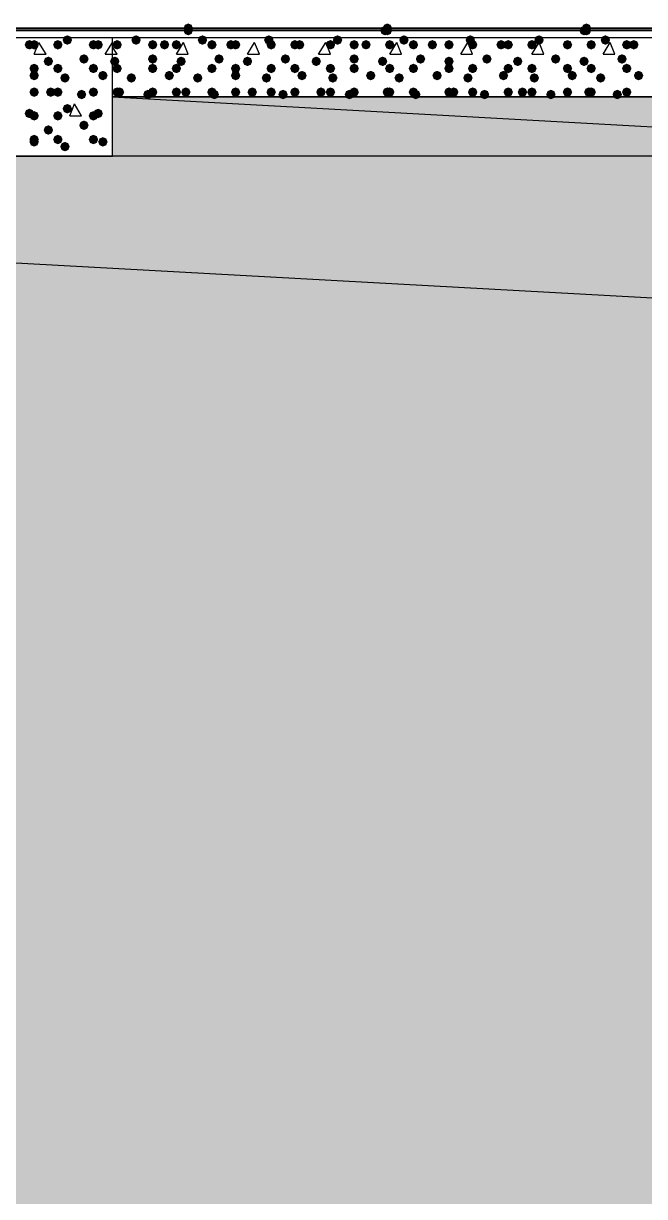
# Model space of a CAD drawing. Header units: millimetres. Extents: x 0 to 420, y 0 to 297.
# Drawn here: x 74.49 to 85.58, y 207.21 to 228.18 of the extents above; entities that cross this region are included whole.
import ezdxf

# ---------------------------------------------------------------- set-up
doc = ezdxf.new("R2010")
doc.units = ezdxf.units.MM
doc.layers.get('0').update_dxf_attribs({"linetype": 'CONTINUOUS'})

msp = doc.modelspace()

# ---------------------------------------------------------------- hatches: boundary and pattern name
at = {"true_color": 0x0000fe}
for points in [[(77.512333, 228.092), (77.487463, 228.032204), (77.427667, 228.007333), (77.367871, 228.032204), (77.343, 228.092), (77.367871, 228.151796), (77.427667, 228.176667), (77.487462, 228.151796)], [(81.068333, 228.092), (81.043463, 228.032204), (80.983667, 228.007333), (80.923871, 228.032204), (80.899, 228.092), (80.923871, 228.151796), (80.983667, 228.176667), (81.043462, 228.151796)], [(84.624333, 228.092), (84.599462, 228.032204), (84.539667, 228.007333), (84.479871, 228.032204), (84.455, 228.092), (84.479871, 228.151796), (84.539667, 228.176667), (84.599462, 228.151796)], [(77.512333, 228.049667), (77.487463, 227.989871), (77.427667, 227.965), (77.367871, 227.989871), (77.343, 228.049667), (77.367871, 228.109462), (77.427667, 228.134333), (77.487462, 228.109463)], [(77.512333, 228.049667), (77.487463, 227.989871), (77.427667, 227.965), (77.367871, 227.989871), (77.343, 228.049667), (77.367871, 228.109462), (77.427667, 228.134333), (77.487462, 228.109463)], [(77.512333, 228.049667), (77.487463, 227.989871), (77.427667, 227.965), (77.367871, 227.989871), (77.343, 228.049667), (77.367871, 228.109462), (77.427667, 228.134333), (77.487462, 228.109463)], [(81.026, 228.049667), (81.001129, 227.989871), (80.941333, 227.965), (80.881537, 227.989871), (80.856667, 228.049667), (80.881537, 228.109462), (80.941333, 228.134333), (81.001129, 228.109463)], [(81.068333, 228.049667), (81.043463, 227.989871), (80.983667, 227.965), (80.923871, 227.989871), (80.899, 228.049667), (80.923871, 228.109462), (80.983667, 228.134333), (81.043462, 228.109463)], [(81.068333, 228.049667), (81.043463, 227.989871), (80.983667, 227.965), (80.923871, 227.989871), (80.899, 228.049667), (80.923871, 228.109462), (80.983667, 228.134333), (81.043462, 228.109463)], [(84.582, 228.049667), (84.557129, 227.989871), (84.497333, 227.965), (84.437538, 227.989871), (84.412667, 228.049667), (84.437537, 228.109462), (84.497333, 228.134333), (84.557129, 228.109463)], [(84.582, 228.049667), (84.557129, 227.989871), (84.497333, 227.965), (84.437538, 227.989871), (84.412667, 228.049667), (84.437537, 228.109462), (84.497333, 228.134333), (84.557129, 228.109463)], [(84.624333, 228.049667), (84.599462, 227.989871), (84.539667, 227.965), (84.479871, 227.989871), (84.455, 228.049667), (84.479871, 228.109462), (84.539667, 228.134333), (84.599462, 228.109463)]]:
    msp.add_hatch(color=0, dxfattribs=at).paths.add_polyline_path(points, flags=0)
at = {"true_color": 0x000007}
h = msp.add_hatch(color=0, dxfattribs=at)
h.paths.add_polyline_path([(38.565667, 228.049667), (386.969, 228.049667)], flags=0)
h.paths.add_polyline_path([(386.969, 228.049667), (38.565667, 228.049667)], flags=0)
for points in [[(75.353333, 227.880333), (75.328463, 227.820537), (75.268667, 227.795667), (75.208871, 227.820537), (75.184, 227.880333), (75.208871, 227.940129), (75.268667, 227.965), (75.328462, 227.940129)], [(74.676, 227.795667), (74.651129, 227.735871), (74.591333, 227.711), (74.531537, 227.735871), (74.506667, 227.795667), (74.531537, 227.855462), (74.591333, 227.880333), (74.651129, 227.855463)], [(74.760667, 227.795667), (74.735796, 227.735871), (74.676, 227.711), (74.616204, 227.735871), (74.591333, 227.795667), (74.616204, 227.855462), (74.676, 227.880333), (74.735796, 227.855463)], [(75.184, 227.795667), (75.159129, 227.735871), (75.099333, 227.711), (75.039538, 227.735871), (75.014667, 227.795667), (75.039537, 227.855462), (75.099333, 227.880333), (75.159129, 227.855463)], [(75.819, 227.795667), (75.794129, 227.735871), (75.734333, 227.711), (75.674538, 227.735871), (75.649667, 227.795667), (75.674537, 227.855462), (75.734333, 227.880333), (75.794129, 227.855463)], [(75.903667, 227.795667), (75.878796, 227.735871), (75.819, 227.711), (75.759204, 227.735871), (75.734333, 227.795667), (75.759204, 227.855462), (75.819, 227.880333), (75.878796, 227.855463)], [(75.014667, 227.499333), (74.989796, 227.439537), (74.93, 227.414667), (74.870204, 227.439537), (74.845333, 227.499333), (74.870204, 227.559129), (74.93, 227.584), (74.989796, 227.559129)], [(75.649667, 227.541667), (75.624796, 227.481871), (75.565, 227.457), (75.505204, 227.481871), (75.480333, 227.541667), (75.505204, 227.601462), (75.565, 227.626333), (75.624796, 227.601463)], [(74.760667, 227.372333), (74.735796, 227.312537), (74.676, 227.287667), (74.616204, 227.312537), (74.591333, 227.372333), (74.616204, 227.432129), (74.676, 227.457), (74.735796, 227.432129)], [(74.760667, 227.245333), (74.735796, 227.185537), (74.676, 227.160667), (74.616204, 227.185537), (74.591333, 227.245333), (74.616204, 227.305129), (74.676, 227.33), (74.735796, 227.305129)], [(75.184, 227.372333), (75.159129, 227.312537), (75.099333, 227.287667), (75.039538, 227.312537), (75.014667, 227.372333), (75.039537, 227.432129), (75.099333, 227.457), (75.159129, 227.432129)], [(75.819, 227.372333), (75.794129, 227.312537), (75.734333, 227.287667), (75.674538, 227.312537), (75.649667, 227.372333), (75.674537, 227.432129), (75.734333, 227.457), (75.794129, 227.432129)], [(75.988333, 227.245333), (75.963463, 227.185537), (75.903667, 227.160667), (75.843871, 227.185537), (75.819, 227.245333), (75.843871, 227.305129), (75.903667, 227.33), (75.963462, 227.305129)], [(75.311, 227.203), (75.286129, 227.143204), (75.226333, 227.118333), (75.166537, 227.143204), (75.141667, 227.203), (75.166537, 227.262796), (75.226333, 227.287667), (75.286129, 227.262796)], [(74.760667, 226.949), (74.735796, 226.889204), (74.676, 226.864333), (74.616204, 226.889204), (74.591333, 226.949), (74.616204, 227.008796), (74.676, 227.033667), (74.735796, 227.008796)], [(75.057, 226.949), (75.032129, 226.889204), (74.972333, 226.864333), (74.912538, 226.889204), (74.887667, 226.949), (74.912537, 227.008796), (74.972333, 227.033667), (75.032129, 227.008796)], [(75.184, 226.949), (75.159129, 226.889204), (75.099333, 226.864333), (75.039538, 226.889204), (75.014667, 226.949), (75.039537, 227.008796), (75.099333, 227.033667), (75.159129, 227.008796)], [(75.607333, 226.906667), (75.582463, 226.846871), (75.522667, 226.822), (75.462871, 226.846871), (75.438, 226.906667), (75.462871, 226.966462), (75.522667, 226.991333), (75.582462, 226.966463)], [(75.819, 226.949), (75.794129, 226.889204), (75.734333, 226.864333), (75.674538, 226.889204), (75.649667, 226.949), (75.674537, 227.008796), (75.734333, 227.033667), (75.794129, 227.008796)], [(75.353333, 226.652667), (75.328463, 226.592871), (75.268667, 226.568), (75.208871, 226.592871), (75.184, 226.652667), (75.208871, 226.712462), (75.268667, 226.737333), (75.328462, 226.712463)], [(74.676, 226.568), (74.651129, 226.508204), (74.591333, 226.483333), (74.531537, 226.508204), (74.506667, 226.568), (74.531537, 226.627796), (74.591333, 226.652667), (74.651129, 226.627796)], [(74.760667, 226.525667), (74.735796, 226.465871), (74.676, 226.441), (74.616204, 226.465871), (74.591333, 226.525667), (74.616204, 226.585462), (74.676, 226.610333), (74.735796, 226.585463)], [(75.184, 226.525667), (75.159129, 226.465871), (75.099333, 226.441), (75.039538, 226.465871), (75.014667, 226.525667), (75.039537, 226.585462), (75.099333, 226.610333), (75.159129, 226.585463)], [(75.819, 226.525667), (75.794129, 226.465871), (75.734333, 226.441), (75.674538, 226.465871), (75.649667, 226.525667), (75.674537, 226.585462), (75.734333, 226.610333), (75.794129, 226.585463)], [(75.903667, 226.568), (75.878796, 226.508204), (75.819, 226.483333), (75.759204, 226.508204), (75.734333, 226.568), (75.759204, 226.627796), (75.819, 226.652667), (75.878796, 226.627796)], [(75.014667, 226.271667), (74.989796, 226.211871), (74.93, 226.187), (74.870204, 226.211871), (74.845333, 226.271667), (74.870204, 226.331462), (74.93, 226.356333), (74.989796, 226.331463)], [(75.649667, 226.356333), (75.624796, 226.296537), (75.565, 226.271667), (75.505204, 226.296537), (75.480333, 226.356333), (75.505204, 226.416129), (75.565, 226.441), (75.624796, 226.416129)], [(74.760667, 226.102333), (74.735796, 226.042537), (74.676, 226.017667), (74.616204, 226.042537), (74.591333, 226.102333), (74.616204, 226.162129), (74.676, 226.187), (74.735796, 226.162129)], [(74.760667, 226.06), (74.735796, 226.000204), (74.676, 225.975333), (74.616204, 226.000204), (74.591333, 226.06), (74.616204, 226.119796), (74.676, 226.144667), (74.735796, 226.119796)], [(75.184, 226.102333), (75.159129, 226.042537), (75.099333, 226.017667), (75.039538, 226.042537), (75.014667, 226.102333), (75.039537, 226.162129), (75.099333, 226.187), (75.159129, 226.162129)], [(75.311, 225.975333), (75.286129, 225.915537), (75.226333, 225.890667), (75.166537, 225.915537), (75.141667, 225.975333), (75.166537, 226.035129), (75.226333, 226.06), (75.286129, 226.035129)], [(75.819, 226.102333), (75.794129, 226.042537), (75.734333, 226.017667), (75.674538, 226.042537), (75.649667, 226.102333), (75.674537, 226.162129), (75.734333, 226.187), (75.794129, 226.162129)], [(75.988333, 226.06), (75.963463, 226.000204), (75.903667, 225.975333), (75.843871, 226.000204), (75.819, 226.06), (75.843871, 226.119796), (75.903667, 226.144667), (75.963462, 226.119796)]]:
    msp.add_hatch(color=0, dxfattribs=at).paths.add_polyline_path(points, flags=0)
at = {"true_color": 0x000008}
for points in [[(76.581, 227.880333), (76.556129, 227.820537), (76.496333, 227.795667), (76.436537, 227.820537), (76.411667, 227.880333), (76.436537, 227.940129), (76.496333, 227.965), (76.556129, 227.940129)], [(77.766333, 227.880333), (77.741462, 227.820537), (77.681667, 227.795667), (77.621871, 227.820537), (77.597, 227.880333), (77.621871, 227.940129), (77.681667, 227.965), (77.741462, 227.940129)], [(78.951667, 227.880333), (78.926796, 227.820537), (78.867, 227.795667), (78.807204, 227.820537), (78.782333, 227.880333), (78.807204, 227.940129), (78.867, 227.965), (78.926796, 227.940129)], [(80.179333, 227.880333), (80.154462, 227.820537), (80.094667, 227.795667), (80.034871, 227.820537), (80.01, 227.880333), (80.034871, 227.940129), (80.094667, 227.965), (80.154462, 227.940129)], [(81.364667, 227.880333), (81.339796, 227.820537), (81.28, 227.795667), (81.220204, 227.820537), (81.195333, 227.880333), (81.220204, 227.940129), (81.28, 227.965), (81.339796, 227.940129)], [(82.55, 227.880333), (82.525129, 227.820537), (82.465333, 227.795667), (82.405538, 227.820537), (82.380667, 227.880333), (82.405537, 227.940129), (82.465333, 227.965), (82.525129, 227.940129)], [(83.777667, 227.880333), (83.752796, 227.820537), (83.693, 227.795667), (83.633204, 227.820537), (83.608333, 227.880333), (83.633204, 227.940129), (83.693, 227.965), (83.752796, 227.940129)], [(84.963, 227.880333), (84.938129, 227.820537), (84.878333, 227.795667), (84.818537, 227.820537), (84.793667, 227.880333), (84.818537, 227.940129), (84.878333, 227.965), (84.938129, 227.940129)], [(76.242333, 227.795667), (76.217463, 227.735871), (76.157667, 227.711), (76.097871, 227.735871), (76.073, 227.795667), (76.097871, 227.855462), (76.157667, 227.880333), (76.217462, 227.855463)], [(76.877333, 227.795667), (76.852463, 227.735871), (76.792667, 227.711), (76.732871, 227.735871), (76.708, 227.795667), (76.732871, 227.855462), (76.792667, 227.880333), (76.852462, 227.855463)], [(77.089, 227.795667), (77.064129, 227.735871), (77.004333, 227.711), (76.944538, 227.735871), (76.919667, 227.795667), (76.944537, 227.855462), (77.004333, 227.880333), (77.064129, 227.855463)], [(77.300667, 227.795667), (77.275796, 227.735871), (77.216, 227.711), (77.156204, 227.735871), (77.131333, 227.795667), (77.156204, 227.855462), (77.216, 227.880333), (77.275796, 227.855463)], [(77.935667, 227.795667), (77.910796, 227.735871), (77.851, 227.711), (77.791204, 227.735871), (77.766333, 227.795667), (77.791204, 227.855462), (77.851, 227.880333), (77.910796, 227.855463)], [(78.274333, 227.795667), (78.249462, 227.735871), (78.189667, 227.711), (78.129871, 227.735871), (78.105, 227.795667), (78.129871, 227.855462), (78.189667, 227.880333), (78.249462, 227.855463)], [(78.359, 227.795667), (78.334129, 227.735871), (78.274333, 227.711), (78.214538, 227.735871), (78.189667, 227.795667), (78.214537, 227.855462), (78.274333, 227.880333), (78.334129, 227.855463)], [(78.994, 227.795667), (78.969129, 227.735871), (78.909333, 227.711), (78.849538, 227.735871), (78.824667, 227.795667), (78.849537, 227.855462), (78.909333, 227.880333), (78.969129, 227.855463)], [(79.417333, 227.795667), (79.392463, 227.735871), (79.332667, 227.711), (79.272871, 227.735871), (79.248, 227.795667), (79.272871, 227.855462), (79.332667, 227.880333), (79.392462, 227.855463)], [(79.502, 227.795667), (79.477129, 227.735871), (79.417333, 227.711), (79.357538, 227.735871), (79.332667, 227.795667), (79.357537, 227.855462), (79.417333, 227.880333), (79.477129, 227.855463)], [(80.052333, 227.795667), (80.027463, 227.735871), (79.967667, 227.711), (79.907871, 227.735871), (79.883, 227.795667), (79.907871, 227.855462), (79.967667, 227.880333), (80.027462, 227.855463)], [(80.475667, 227.795667), (80.450796, 227.735871), (80.391, 227.711), (80.331204, 227.735871), (80.306333, 227.795667), (80.331204, 227.855462), (80.391, 227.880333), (80.450796, 227.855463)], [(80.687333, 227.795667), (80.662463, 227.735871), (80.602667, 227.711), (80.542871, 227.735871), (80.518, 227.795667), (80.542871, 227.855462), (80.602667, 227.880333), (80.662462, 227.855463)], [(81.110667, 227.795667), (81.085796, 227.735871), (81.026, 227.711), (80.966204, 227.735871), (80.941333, 227.795667), (80.966204, 227.855462), (81.026, 227.880333), (81.085796, 227.855463)], [(81.534, 227.795667), (81.509129, 227.735871), (81.449333, 227.711), (81.389538, 227.735871), (81.364667, 227.795667), (81.389537, 227.855462), (81.449333, 227.880333), (81.509129, 227.855463)], [(81.872667, 227.795667), (81.847796, 227.735871), (81.788, 227.711), (81.728204, 227.735871), (81.703333, 227.795667), (81.728204, 227.855462), (81.788, 227.880333), (81.847796, 227.855463)], [(82.169, 227.795667), (82.144129, 227.735871), (82.084333, 227.711), (82.024538, 227.735871), (81.999667, 227.795667), (82.024537, 227.855462), (82.084333, 227.880333), (82.144129, 227.855463)], [(82.592333, 227.795667), (82.567463, 227.735871), (82.507667, 227.711), (82.447871, 227.735871), (82.423, 227.795667), (82.447871, 227.855462), (82.507667, 227.880333), (82.567462, 227.855463)], [(83.100333, 227.795667), (83.075463, 227.735871), (83.015667, 227.711), (82.955871, 227.735871), (82.931, 227.795667), (82.955871, 227.855462), (83.015667, 227.880333), (83.075462, 227.855463)], [(83.227333, 227.795667), (83.202463, 227.735871), (83.142667, 227.711), (83.082871, 227.735871), (83.058, 227.795667), (83.082871, 227.855462), (83.142667, 227.880333), (83.202462, 227.855463)], [(83.650667, 227.795667), (83.625796, 227.735871), (83.566, 227.711), (83.506204, 227.735871), (83.481333, 227.795667), (83.506204, 227.855462), (83.566, 227.880333), (83.625796, 227.855463)], [(84.285667, 227.795667), (84.260796, 227.735871), (84.201, 227.711), (84.141204, 227.735871), (84.116333, 227.795667), (84.141204, 227.855462), (84.201, 227.880333), (84.260796, 227.855463)], [(84.285667, 227.795667), (84.260796, 227.735871), (84.201, 227.711), (84.141204, 227.735871), (84.116333, 227.795667), (84.141204, 227.855462), (84.201, 227.880333), (84.260796, 227.855463)], [(84.709, 227.795667), (84.684129, 227.735871), (84.624333, 227.711), (84.564538, 227.735871), (84.539667, 227.795667), (84.564537, 227.855462), (84.624333, 227.880333), (84.684129, 227.855463)], [(85.344, 227.795667), (85.319129, 227.735871), (85.259333, 227.711), (85.199538, 227.735871), (85.174667, 227.795667), (85.199537, 227.855462), (85.259333, 227.880333), (85.319129, 227.855463)], [(85.471, 227.795667), (85.446129, 227.735871), (85.386333, 227.711), (85.326537, 227.735871), (85.301667, 227.795667), (85.326537, 227.855462), (85.386333, 227.880333), (85.446129, 227.855463)], [(76.2, 227.499333), (76.175129, 227.439537), (76.115333, 227.414667), (76.055538, 227.439537), (76.030667, 227.499333), (76.055537, 227.559129), (76.115333, 227.584), (76.175129, 227.559129)], [(76.877333, 227.541667), (76.852463, 227.481871), (76.792667, 227.457), (76.732871, 227.481871), (76.708, 227.541667), (76.732871, 227.601462), (76.792667, 227.626333), (76.852462, 227.601463)], [(77.385333, 227.499333), (77.360463, 227.439537), (77.300667, 227.414667), (77.240871, 227.439537), (77.216, 227.499333), (77.240871, 227.559129), (77.300667, 227.584), (77.360462, 227.559129)], [(78.062667, 227.541667), (78.037796, 227.481871), (77.978, 227.457), (77.918204, 227.481871), (77.893333, 227.541667), (77.918204, 227.601462), (77.978, 227.626333), (78.037796, 227.601463)], [(78.570667, 227.499333), (78.545796, 227.439537), (78.486, 227.414667), (78.426204, 227.439537), (78.401333, 227.499333), (78.426204, 227.559129), (78.486, 227.584), (78.545796, 227.559129)], [(79.248, 227.541667), (79.223129, 227.481871), (79.163333, 227.457), (79.103538, 227.481871), (79.078667, 227.541667), (79.103537, 227.601462), (79.163333, 227.626333), (79.223129, 227.601463)], [(79.798333, 227.499333), (79.773463, 227.439537), (79.713667, 227.414667), (79.653871, 227.439537), (79.629, 227.499333), (79.653871, 227.559129), (79.713667, 227.584), (79.773462, 227.559129)], [(80.475667, 227.541667), (80.450796, 227.481871), (80.391, 227.457), (80.331204, 227.481871), (80.306333, 227.541667), (80.331204, 227.601462), (80.391, 227.626333), (80.450796, 227.601463)], [(80.983667, 227.499333), (80.958796, 227.439537), (80.899, 227.414667), (80.839204, 227.439537), (80.814333, 227.499333), (80.839204, 227.559129), (80.899, 227.584), (80.958796, 227.559129)], [(81.661, 227.541667), (81.636129, 227.481871), (81.576333, 227.457), (81.516537, 227.481871), (81.491667, 227.541667), (81.516537, 227.601462), (81.576333, 227.626333), (81.636129, 227.601463)], [(82.169, 227.499333), (82.144129, 227.439537), (82.084333, 227.414667), (82.024538, 227.439537), (81.999667, 227.499333), (82.024537, 227.559129), (82.084333, 227.584), (82.144129, 227.559129)], [(82.846333, 227.541667), (82.821462, 227.481871), (82.761667, 227.457), (82.701871, 227.481871), (82.677, 227.541667), (82.701871, 227.601462), (82.761667, 227.626333), (82.821462, 227.601463)], [(83.396667, 227.499333), (83.371796, 227.439537), (83.312, 227.414667), (83.252204, 227.439537), (83.227333, 227.499333), (83.252204, 227.559129), (83.312, 227.584), (83.371796, 227.559129)], [(84.074, 227.541667), (84.049129, 227.481871), (83.989333, 227.457), (83.929538, 227.481871), (83.904667, 227.541667), (83.929537, 227.601462), (83.989333, 227.626333), (84.049129, 227.601463)], [(84.582, 227.499333), (84.557129, 227.439537), (84.497333, 227.414667), (84.437538, 227.439537), (84.412667, 227.499333), (84.437537, 227.559129), (84.497333, 227.584), (84.557129, 227.559129)], [(85.259333, 227.541667), (85.234462, 227.481871), (85.174667, 227.457), (85.114871, 227.481871), (85.09, 227.541667), (85.114871, 227.601462), (85.174667, 227.626333), (85.234462, 227.601463)], [(76.242333, 227.372333), (76.217463, 227.312537), (76.157667, 227.287667), (76.097871, 227.312537), (76.073, 227.372333), (76.097871, 227.432129), (76.157667, 227.457), (76.217462, 227.432129)], [(76.877333, 227.372333), (76.852463, 227.312537), (76.792667, 227.287667), (76.732871, 227.312537), (76.708, 227.372333), (76.732871, 227.432129), (76.792667, 227.457), (76.852462, 227.432129)], [(77.173667, 227.245333), (77.148796, 227.185537), (77.089, 227.160667), (77.029204, 227.185537), (77.004333, 227.245333), (77.029204, 227.305129), (77.089, 227.33), (77.148796, 227.305129)], [(77.300667, 227.372333), (77.275796, 227.312537), (77.216, 227.287667), (77.156204, 227.312537), (77.131333, 227.372333), (77.156204, 227.432129), (77.216, 227.457), (77.275796, 227.432129)], [(77.935667, 227.372333), (77.910796, 227.312537), (77.851, 227.287667), (77.791204, 227.312537), (77.766333, 227.372333), (77.791204, 227.432129), (77.851, 227.457), (77.910796, 227.432129)], [(78.359, 227.372333), (78.334129, 227.312537), (78.274333, 227.287667), (78.214538, 227.312537), (78.189667, 227.372333), (78.214537, 227.432129), (78.274333, 227.457), (78.334129, 227.432129)], [(78.359, 227.245333), (78.334129, 227.185537), (78.274333, 227.160667), (78.214538, 227.185537), (78.189667, 227.245333), (78.214537, 227.305129), (78.274333, 227.33), (78.334129, 227.305129)], [(78.994, 227.372333), (78.969129, 227.312537), (78.909333, 227.287667), (78.849538, 227.312537), (78.824667, 227.372333), (78.849537, 227.432129), (78.909333, 227.457), (78.969129, 227.432129)], [(79.417333, 227.372333), (79.392463, 227.312537), (79.332667, 227.287667), (79.272871, 227.312537), (79.248, 227.372333), (79.272871, 227.432129), (79.332667, 227.457), (79.392462, 227.432129)], [(79.544333, 227.245333), (79.519462, 227.185537), (79.459667, 227.160667), (79.399871, 227.185537), (79.375, 227.245333), (79.399871, 227.305129), (79.459667, 227.33), (79.519462, 227.305129)], [(80.052333, 227.372333), (80.027463, 227.312537), (79.967667, 227.287667), (79.907871, 227.312537), (79.883, 227.372333), (79.907871, 227.432129), (79.967667, 227.457), (80.027462, 227.432129)], [(80.475667, 227.372333), (80.450796, 227.312537), (80.391, 227.287667), (80.331204, 227.312537), (80.306333, 227.372333), (80.331204, 227.432129), (80.391, 227.457), (80.450796, 227.432129)], [(80.772, 227.245333), (80.747129, 227.185537), (80.687333, 227.160667), (80.627538, 227.185537), (80.602667, 227.245333), (80.627537, 227.305129), (80.687333, 227.33), (80.747129, 227.305129)], [(81.110667, 227.372333), (81.085796, 227.312537), (81.026, 227.287667), (80.966204, 227.312537), (80.941333, 227.372333), (80.966204, 227.432129), (81.026, 227.457), (81.085796, 227.432129)], [(81.534, 227.372333), (81.509129, 227.312537), (81.449333, 227.287667), (81.389538, 227.312537), (81.364667, 227.372333), (81.389537, 227.432129), (81.449333, 227.457), (81.509129, 227.432129)], [(81.957333, 227.245333), (81.932463, 227.185537), (81.872667, 227.160667), (81.812871, 227.185537), (81.788, 227.245333), (81.812871, 227.305129), (81.872667, 227.33), (81.932462, 227.305129)], [(82.169, 227.372333), (82.144129, 227.312537), (82.084333, 227.287667), (82.024538, 227.312537), (81.999667, 227.372333), (82.024537, 227.432129), (82.084333, 227.457), (82.144129, 227.432129)], [(82.592333, 227.372333), (82.567463, 227.312537), (82.507667, 227.287667), (82.447871, 227.312537), (82.423, 227.372333), (82.447871, 227.432129), (82.507667, 227.457), (82.567462, 227.432129)], [(83.142667, 227.245333), (83.117796, 227.185537), (83.058, 227.160667), (82.998204, 227.185537), (82.973333, 227.245333), (82.998204, 227.305129), (83.058, 227.33), (83.117796, 227.305129)], [(83.227333, 227.372333), (83.202463, 227.312537), (83.142667, 227.287667), (83.082871, 227.312537), (83.058, 227.372333), (83.082871, 227.432129), (83.142667, 227.457), (83.202462, 227.432129)], [(83.650667, 227.372333), (83.625796, 227.312537), (83.566, 227.287667), (83.506204, 227.312537), (83.481333, 227.372333), (83.506204, 227.432129), (83.566, 227.457), (83.625796, 227.432129)], [(84.285667, 227.372333), (84.260796, 227.312537), (84.201, 227.287667), (84.141204, 227.312537), (84.116333, 227.372333), (84.141204, 227.432129), (84.201, 227.457), (84.260796, 227.432129)], [(84.370333, 227.245333), (84.345463, 227.185537), (84.285667, 227.160667), (84.225871, 227.185537), (84.201, 227.245333), (84.225871, 227.305129), (84.285667, 227.33), (84.345462, 227.305129)], [(84.709, 227.372333), (84.684129, 227.312537), (84.624333, 227.287667), (84.564538, 227.312537), (84.539667, 227.372333), (84.564537, 227.432129), (84.624333, 227.457), (84.684129, 227.432129)], [(85.344, 227.372333), (85.319129, 227.312537), (85.259333, 227.287667), (85.199538, 227.312537), (85.174667, 227.372333), (85.199537, 227.432129), (85.259333, 227.457), (85.319129, 227.432129)], [(85.555667, 227.245333), (85.530796, 227.185537), (85.471, 227.160667), (85.411204, 227.185537), (85.386333, 227.245333), (85.411204, 227.305129), (85.471, 227.33), (85.530796, 227.305129)], [(76.496333, 227.203), (76.471463, 227.143204), (76.411667, 227.118333), (76.351871, 227.143204), (76.327, 227.203), (76.351871, 227.262796), (76.411667, 227.287667), (76.471462, 227.262796)], [(77.681667, 227.203), (77.656796, 227.143204), (77.597, 227.118333), (77.537204, 227.143204), (77.512333, 227.203), (77.537204, 227.262796), (77.597, 227.287667), (77.656796, 227.262796)], [(78.909333, 227.203), (78.884462, 227.143204), (78.824667, 227.118333), (78.764871, 227.143204), (78.74, 227.203), (78.764871, 227.262796), (78.824667, 227.287667), (78.884462, 227.262796)], [(80.094667, 227.203), (80.069796, 227.143204), (80.01, 227.118333), (79.950204, 227.143204), (79.925333, 227.203), (79.950204, 227.262796), (80.01, 227.287667), (80.069796, 227.262796)], [(81.28, 227.203), (81.255129, 227.143204), (81.195333, 227.118333), (81.135538, 227.143204), (81.110667, 227.203), (81.135537, 227.262796), (81.195333, 227.287667), (81.255129, 227.262796)], [(82.507667, 227.203), (82.482796, 227.143204), (82.423, 227.118333), (82.363204, 227.143204), (82.338333, 227.203), (82.363204, 227.262796), (82.423, 227.287667), (82.482796, 227.262796)], [(83.693, 227.203), (83.668129, 227.143204), (83.608333, 227.118333), (83.548537, 227.143204), (83.523667, 227.203), (83.548537, 227.262796), (83.608333, 227.287667), (83.668129, 227.262796)], [(84.878333, 227.203), (84.853463, 227.143204), (84.793667, 227.118333), (84.733871, 227.143204), (84.709, 227.203), (84.733871, 227.262796), (84.793667, 227.287667), (84.853462, 227.262796)], [(76.242333, 226.949), (76.217463, 226.889204), (76.157667, 226.864333), (76.097871, 226.889204), (76.073, 226.949), (76.097871, 227.008796), (76.157667, 227.033667), (76.217462, 227.008796)], [(76.284667, 226.949), (76.259796, 226.889204), (76.2, 226.864333), (76.140204, 226.889204), (76.115333, 226.949), (76.140204, 227.008796), (76.2, 227.033667), (76.259796, 227.008796)], [(76.792667, 226.906667), (76.767796, 226.846871), (76.708, 226.822), (76.648204, 226.846871), (76.623333, 226.906667), (76.648204, 226.966462), (76.708, 226.991333), (76.767796, 226.966463)], [(76.877333, 226.949), (76.852463, 226.889204), (76.792667, 226.864333), (76.732871, 226.889204), (76.708, 226.949), (76.732871, 227.008796), (76.792667, 227.033667), (76.852462, 227.008796)], [(77.300667, 226.949), (77.275796, 226.889204), (77.216, 226.864333), (77.156204, 226.889204), (77.131333, 226.949), (77.156204, 227.008796), (77.216, 227.033667), (77.275796, 227.008796)], [(77.47, 226.949), (77.445129, 226.889204), (77.385333, 226.864333), (77.325538, 226.889204), (77.300667, 226.949), (77.325537, 227.008796), (77.385333, 227.033667), (77.445129, 227.008796)], [(77.935667, 226.949), (77.910796, 226.889204), (77.851, 226.864333), (77.791204, 226.889204), (77.766333, 226.949), (77.791204, 227.008796), (77.851, 227.033667), (77.910796, 227.008796)], [(77.978, 226.906667), (77.953129, 226.846871), (77.893333, 226.822), (77.833537, 226.846871), (77.808667, 226.906667), (77.833537, 226.966462), (77.893333, 226.991333), (77.953129, 226.966463)], [(78.359, 226.949), (78.334129, 226.889204), (78.274333, 226.864333), (78.214538, 226.889204), (78.189667, 226.949), (78.214537, 227.008796), (78.274333, 227.033667), (78.334129, 227.008796)], [(78.655333, 226.949), (78.630463, 226.889204), (78.570667, 226.864333), (78.510871, 226.889204), (78.486, 226.949), (78.510871, 227.008796), (78.570667, 227.033667), (78.630462, 227.008796)], [(78.994, 226.949), (78.969129, 226.889204), (78.909333, 226.864333), (78.849538, 226.889204), (78.824667, 226.949), (78.849537, 227.008796), (78.909333, 227.033667), (78.969129, 227.008796)], [(79.205667, 226.906667), (79.180796, 226.846871), (79.121, 226.822), (79.061204, 226.846871), (79.036333, 226.906667), (79.061204, 226.966462), (79.121, 226.991333), (79.180796, 226.966463)], [(79.417333, 226.949), (79.392463, 226.889204), (79.332667, 226.864333), (79.272871, 226.889204), (79.248, 226.949), (79.272871, 227.008796), (79.332667, 227.033667), (79.392462, 227.008796)], [(79.883, 226.949), (79.858129, 226.889204), (79.798333, 226.864333), (79.738537, 226.889204), (79.713667, 226.949), (79.738537, 227.008796), (79.798333, 227.033667), (79.858129, 227.008796)], [(80.052333, 226.949), (80.027463, 226.889204), (79.967667, 226.864333), (79.907871, 226.889204), (79.883, 226.949), (79.907871, 227.008796), (79.967667, 227.033667), (80.027462, 227.008796)], [(80.391, 226.906667), (80.366129, 226.846871), (80.306333, 226.822), (80.246537, 226.846871), (80.221667, 226.906667), (80.246537, 226.966462), (80.306333, 226.991333), (80.366129, 226.966463)], [(80.475667, 226.949), (80.450796, 226.889204), (80.391, 226.864333), (80.331204, 226.889204), (80.306333, 226.949), (80.331204, 227.008796), (80.391, 227.033667), (80.450796, 227.008796)], [(81.068333, 226.949), (81.043463, 226.889204), (80.983667, 226.864333), (80.923871, 226.889204), (80.899, 226.949), (80.923871, 227.008796), (80.983667, 227.033667), (81.043462, 227.008796)], [(81.110667, 226.949), (81.085796, 226.889204), (81.026, 226.864333), (80.966204, 226.889204), (80.941333, 226.949), (80.966204, 227.008796), (81.026, 227.033667), (81.085796, 227.008796)], [(81.534, 226.949), (81.509129, 226.889204), (81.449333, 226.864333), (81.389538, 226.889204), (81.364667, 226.949), (81.389537, 227.008796), (81.449333, 227.033667), (81.509129, 227.008796)], [(81.576333, 226.906667), (81.551463, 226.846871), (81.491667, 226.822), (81.431871, 226.846871), (81.407, 226.906667), (81.431871, 226.966462), (81.491667, 226.991333), (81.551462, 226.966463)], [(82.169, 226.949), (82.144129, 226.889204), (82.084333, 226.864333), (82.024538, 226.889204), (81.999667, 226.949), (82.024537, 227.008796), (82.084333, 227.033667), (82.144129, 227.008796)], [(82.253667, 226.949), (82.228796, 226.889204), (82.169, 226.864333), (82.109204, 226.889204), (82.084333, 226.949), (82.109204, 227.008796), (82.169, 227.033667), (82.228796, 227.008796)], [(82.592333, 226.949), (82.567463, 226.889204), (82.507667, 226.864333), (82.447871, 226.889204), (82.423, 226.949), (82.447871, 227.008796), (82.507667, 227.033667), (82.567462, 227.008796)], [(82.804, 226.906667), (82.779129, 226.846871), (82.719333, 226.822), (82.659538, 226.846871), (82.634667, 226.906667), (82.659537, 226.966462), (82.719333, 226.991333), (82.779129, 226.966463)], [(83.227333, 226.949), (83.202463, 226.889204), (83.142667, 226.864333), (83.082871, 226.889204), (83.058, 226.949), (83.082871, 227.008796), (83.142667, 227.033667), (83.202462, 227.008796)], [(83.481333, 226.949), (83.456463, 226.889204), (83.396667, 226.864333), (83.336871, 226.889204), (83.312, 226.949), (83.336871, 227.008796), (83.396667, 227.033667), (83.456462, 227.008796)], [(83.650667, 226.949), (83.625796, 226.889204), (83.566, 226.864333), (83.506204, 226.889204), (83.481333, 226.949), (83.506204, 227.008796), (83.566, 227.033667), (83.625796, 227.008796)], [(83.989333, 226.906667), (83.964462, 226.846871), (83.904667, 226.822), (83.844871, 226.846871), (83.82, 226.906667), (83.844871, 226.966462), (83.904667, 226.991333), (83.964462, 226.966463)], [(84.285667, 226.949), (84.260796, 226.889204), (84.201, 226.864333), (84.141204, 226.889204), (84.116333, 226.949), (84.141204, 227.008796), (84.201, 227.033667), (84.260796, 227.008796)], [(84.666667, 226.949), (84.641796, 226.889204), (84.582, 226.864333), (84.522204, 226.889204), (84.497333, 226.949), (84.522204, 227.008796), (84.582, 227.033667), (84.641796, 227.008796)], [(84.709, 226.949), (84.684129, 226.889204), (84.624333, 226.864333), (84.564538, 226.889204), (84.539667, 226.949), (84.564537, 227.008796), (84.624333, 227.033667), (84.684129, 227.008796)], [(85.174667, 226.906667), (85.149796, 226.846871), (85.09, 226.822), (85.030204, 226.846871), (85.005333, 226.906667), (85.030204, 226.966462), (85.09, 226.991333), (85.149796, 226.966463)], [(85.344, 226.949), (85.319129, 226.889204), (85.259333, 226.864333), (85.199538, 226.889204), (85.174667, 226.949), (85.199537, 227.008796), (85.259333, 227.033667), (85.319129, 227.008796)]]:
    msp.add_hatch(color=0, dxfattribs=at).paths.add_polyline_path(points, flags=0)
h = msp.add_hatch(color=0, dxfattribs=at)
h.paths.add_polyline_path([(95.165333, 226.864333), (76.073, 226.864333), (95.165333, 225.806)], flags=0)
h.paths.add_polyline_path([(76.073, 226.864333), (95.165333, 225.806), (76.073, 225.806)], flags=0)
h = msp.add_hatch(color=0, dxfattribs=at)
h.paths.add_polyline_path([(385.826, 225.806), (39.708667, 225.806), (385.826, 206.756)], flags=0)
h.paths.add_polyline_path([(39.708667, 225.806), (385.826, 206.756), (39.708667, 206.756)], flags=0)

# ---------------------------------------------------------------- linework, layer by layer
at = {"color": 0, "true_color": 0x000007}
for points in [[(387.011333, 228.092), (38.481, 228.092), (38.481, 228.049667)], [(387.011333, 228.092), (38.523333, 228.092), (387.011333, 228.092), (38.523333, 228.049667)], [(38.523333, 228.049667), (387.011333, 228.049667)], [(387.011333, 228.049667), (386.969, 228.049667), (38.565667, 228.049667), (38.523333, 228.049667)], [(38.565667, 228.049667), (386.969, 228.049667)], [(74.676, 227.626333), (74.760667, 227.838)], [(74.887667, 227.626333), (74.760667, 227.838)], [(75.946, 227.626333), (76.073, 227.838)], [(95.165333, 227.922667), (76.073, 227.922667)], [(76.073, 227.753333), (76.073, 227.838)], [(74.676, 227.626333), (74.887667, 227.626333)], [(75.946, 227.626333), (76.073, 227.626333)], [(75.311, 226.525667), (75.395667, 226.737333)], [(75.522667, 226.525667), (75.395667, 226.737333)], [(76.073, 226.864333), (95.165333, 226.864333)], [(75.311, 226.525667), (75.522667, 226.525667)]]:
    msp.add_lwpolyline(points, dxfattribs=at)
for points in [[(38.523333, 228.049667), (387.011333, 228.049667)], [(38.565667, 228.049667), (386.969, 228.049667)], [(386.969, 228.049667), (38.565667, 228.049667)], [(73.956333, 227.922667), (73.956333, 225.806), (76.073, 225.806), (76.073, 227.922667)]]:
    msp.add_lwpolyline(points, close=True, dxfattribs=at)
at = {"color": 0, "true_color": 0x000008}
for points in [[(76.157667, 227.626333), (76.073, 227.753333)], [(77.216, 227.626333), (77.343, 227.838)], [(77.427667, 227.626333), (77.343, 227.838)], [(78.486, 227.626333), (78.613, 227.838)], [(78.697667, 227.626333), (78.613, 227.838)], [(79.756, 227.626333), (79.883, 227.838)], [(79.967667, 227.626333), (79.883, 227.838)], [(81.026, 227.626333), (81.153, 227.838)], [(81.237667, 227.626333), (81.153, 227.838)], [(82.296, 227.626333), (82.423, 227.838)], [(82.507667, 227.626333), (82.423, 227.838)], [(83.566, 227.626333), (83.693, 227.838)], [(83.777667, 227.626333), (83.693, 227.838)], [(84.836, 227.626333), (84.963, 227.838)], [(85.047667, 227.626333), (84.963, 227.838)], [(76.073, 227.626333), (76.157667, 227.626333)], [(77.216, 227.626333), (77.427667, 227.626333)], [(78.486, 227.626333), (78.697667, 227.626333)], [(79.756, 227.626333), (79.967667, 227.626333)], [(81.026, 227.626333), (81.237667, 227.626333)], [(82.296, 227.626333), (82.507667, 227.626333)], [(83.566, 227.626333), (83.777667, 227.626333)], [(84.836, 227.626333), (85.047667, 227.626333)]]:
    msp.add_lwpolyline(points, dxfattribs=at)
for points in [[(95.165333, 226.864333), (76.073, 226.864333), (95.165333, 225.806)], [(76.073, 226.864333), (95.165333, 225.806), (76.073, 225.806)], [(385.826, 225.806), (39.708667, 225.806), (385.826, 206.756)], [(39.708667, 225.806), (385.826, 206.756), (39.708667, 206.756)]]:
    msp.add_lwpolyline(points, close=True, dxfattribs=at)

doc.saveas('drawing.dxf')
